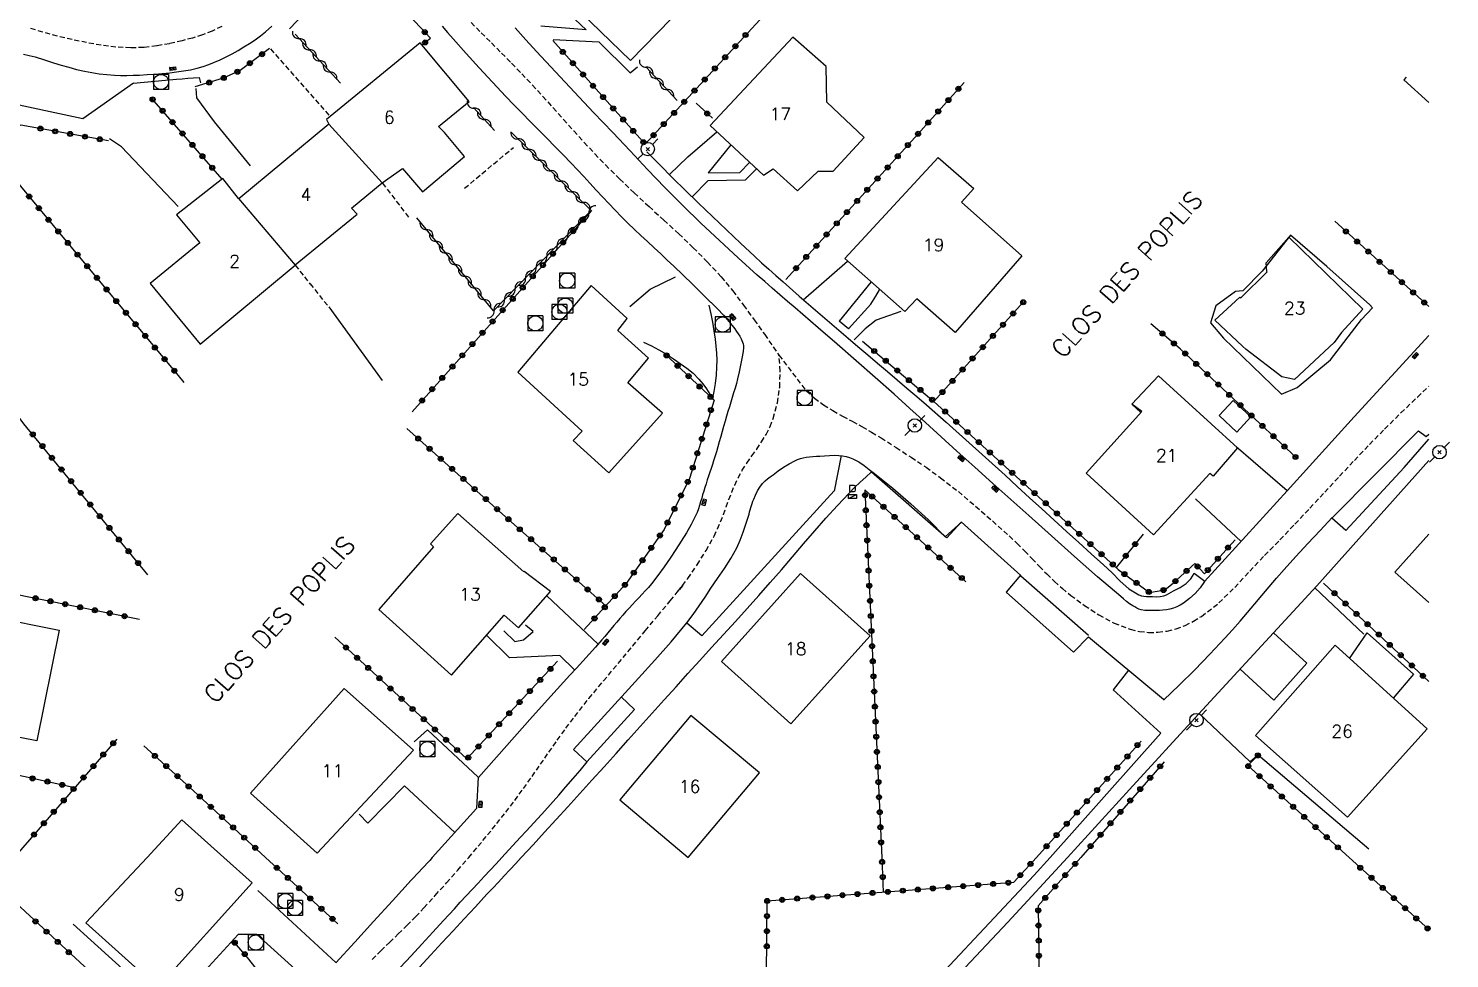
# Model space of a CAD drawing. Header units: millimetres. Extents: x 157999 to 159002, y 156999 to 158001.
# Drawn here: x 158861.1 to 159002.1, y 157161 to 157253.3 of the extents above; entities that cross this region are included whole.
import ezdxf
from ezdxf.enums import TextEntityAlignment as Align

# ---------------------------------------------------------------- set-up
doc = ezdxf.new("R2010")
doc.units = ezdxf.units.MM
doc.linetypes.add('DASHED', pattern=[0.75, 0.5, -0.25])
doc.layers.get('0').update_dxf_attribs({"linetype": 'CONTINUOUS'})
for name, color, linetype in [('W0001', 6, 'DASHED'), ('W0006', 2, 'CONTINUOUS'), ('W0008', 7, 'CONTINUOUS'), ('W0014', 7, 'CONTINUOUS'), ('W0017', 7, 'CONTINUOUS'), ('W0101', 7, 'CONTINUOUS'), ('W0104', 1, 'CONTINUOUS'), ('W0112', 1, 'DASHED'), ('W0211', 2, 'CONTINUOUS'), ('W0214', 2, 'CONTINUOUS'), ('W0241', 7, 'CONTINUOUS'), ('W0310', 3, 'CONTINUOUS'), ('W0323', 7, 'CONTINUOUS'), ('W0330', 7, 'CONTINUOUS'), ('W0401', 7, 'CONTINUOUS'), ('W0420', 7, 'CONTINUOUS'), ('W0438', 7, 'CONTINUOUS'), ('W0473', 7, 'CONTINUOUS'), ('W0989', 7, 'CONTINUOUS'), ('W0991', 7, 'CONTINUOUS'), ('W1102', 7, 'CONTINUOUS')]:
    doc.layers.add(name, color=color, linetype=linetype)
doc.styles.get("Standard").update_dxf_attribs({"font": 'romans.shx', "width": 0.85})

# ---------------------------------------------------------------- blocks, each defined once
blk = doc.blocks.new('T420')
for p, q in [((0.75, 0.75), (-0.75, 0.75)), ((-0.75, 0.75), (-0.75, -0.75)), ((0.75, 0.75), (0.75, -0.75)), ((0.75, -0.75), (-0.75, -0.75))]:
    blk.add_line(p, q)
blk.add_ellipse((0, 0), major_axis=(-0.53, 0.53), ratio=1, start_param=3.926991, end_param=10.210176)
blk = doc.blocks.new('T438')
for p, q in [((-0.4, 0.2), (0.4, 0.2)), ((-0.4, -0.2), (-0.4, 0.2)), ((0.15, 1.1), (-0.3, 1.1)), ((-0.3, 1.1), (-0.3, 0.5)), ((-0.3, 0.5), (0.15, 0.5)), ((0.3, 0.65), (0.3, 0.95)), ((0.4, 0.2), (0.4, -0.2))]:
    blk.add_line(p, q)
at = {"flags": 128}
for points in [[(-0.4, -0.2), (0.4, 0.2)], [(0.4, -0.2), (-0.4, -0.2)]]:
    blk.add_lwpolyline(points, dxfattribs=at)
for centre, major_axis, start_param, end_param in [((0.15, 0.95), (0.106, -0.106), 0.785398, 2.356194), ((0.15, 0.65), (0.106, 0.106), 3.926991, 5.497787)]:
    blk.add_ellipse(centre, major_axis=major_axis, ratio=1, start_param=start_param, end_param=end_param)
blk = doc.blocks.new('T473')
for p, q in [((-0.166667, 0.166667), (0.166667, -0.166667)), ((-0.166667, -0.166667), (0.166667, 0.166667)), ((0.500001, 0.500001), (1.000002, 1.000002)), ((-1.000002, -1.000002), (-0.500001, -0.500001))]:
    blk.add_line(p, q)
blk.add_ellipse((0, 0), major_axis=(0.471405, 0.471405), ratio=1, start_param=5.4977871438, end_param=11.780972451)
blk = doc.blocks.new('T401')
for p, q in [((-0.3, 0.3), (0, 0.3)), ((-0.3, -0.25), (-0.3, 0.3)), ((-0.3, 0.15), (0, 0.15)), ((-0.3, 0), (0, 0)), ((0, 0.3), (0, -0.25)), ((-0.3, -0.15), (0, -0.15)), ((-0.3, -0.25), (-0.3, -0.3)), ((-0.3, -0.3), (0, -0.3)), ((0, -0.3), (0, -0.25))]:
    blk.add_line(p, q)
blk = doc.blocks.new('t310o')
at = {"color": 0, "linetype": 'Continuous'}
for centre, start, end in [((-0.5, 0.38), 216.8699, 323.1304), ((0.5, -0.37), 36.8699, 143.1303)]:
    blk.add_arc(centre, 0.625, start, end, dxfattribs=at)
blk = doc.blocks.new('t323o')
at = {"color": 0, "linetype": 'Continuous'}
for radius in [0.25, 0.15]:
    blk.add_circle((0, 0), radius, dxfattribs=at)

msp = doc.modelspace()

# ---------------------------------------------------------------- linework, layer by layer
at = {"layer": 'W0001'}
for points in [[(158880.26, 157253.48), (158879.32, 157253.02), (158878.34, 157252.64), (158877.35, 157252.33), (158876.34, 157252.06), (158875.08, 157251.77), (158873.81, 157251.55), (158872.52, 157251.4), (158871.23, 157251.35), (158869.76, 157251.42), (158868.3, 157251.61), (158866.86, 157251.87), (158865.43, 157252.17), (158863.97, 157252.51), (158862.52, 157252.91), (158861.09, 157253.35)], [(158904.99, 157253.87), (158906, 157252.86), (158907.01, 157251.85), (158908.02, 157250.84), (158909.02, 157249.82), (158910.02, 157248.79), (158911.07, 157247.67), (158912.1, 157246.54), (158913.13, 157245.4), (158914.16, 157244.25), (158915.18, 157243.11), (158916.22, 157241.97), (158917.26, 157240.85), (158918.32, 157239.74)], [(158918.32, 157239.74), (158919.74, 157238.33), (158921.18, 157236.96), (158922.65, 157235.6), (158924.13, 157234.26), (158925.59, 157232.9), (158927.04, 157231.52), (158928.45, 157230.1), (158929.8, 157228.63), (158930.95, 157227.25), (158932.03, 157225.82), (158933.07, 157224.36), (158934.12, 157222.91), (158935.54, 157220.86)], [(158904.76, 157171), (158905.7, 157172.11), (158906.63, 157173.24), (158907.54, 157174.37), (158908.45, 157175.51), (158909.34, 157176.67), (158910.2, 157177.85), (158911.04, 157179.05), (158911.88, 157180.25), (158912.71, 157181.45), (158913.55, 157182.65), (158914.4, 157183.83), (158915.28, 157185), (158916.69, 157186.78), (158918.13, 157188.53), (158919.59, 157190.26), (158921.03, 157192), (158922.27, 157193.5), (158923.51, 157194.99), (158924.75, 157196.49), (158925.99, 157197.98), (158925.5, 157197.39), (158926.5, 157198.7), (158927.43, 157200.06), (158928.3, 157201.46), (158929.1, 157202.9), (158929.44, 157203.61), (158929.75, 157204.33), (158930.04, 157205.05), (158930.3, 157205.79), (158930.57, 157206.52), (158930.85, 157207.25), (158931.15, 157207.97), (158931.48, 157208.68), (158931.89, 157209.43), (158932.35, 157210.15), (158932.84, 157210.85), (158933.33, 157211.54), (158933.81, 157212.25), (158934.26, 157212.99), (158934.66, 157213.76), (158934.97, 157214.57), (158935.38, 157216.11), (158935.61, 157217.68), (158935.67, 157219.27), (158935.54, 157220.86)], [(158935.54, 157220.86), (158938.22, 157217.31), (158939.06, 157216.59), (158939.96, 157215.94), (158940.89, 157215.35), (158941.85, 157214.81), (158942.81, 157214.29), (158943.77, 157213.76), (158944.72, 157213.22), (158945.66, 157212.65), (158947.15, 157211.69), (158948.65, 157210.72), (158950.13, 157209.73), (158951.57, 157208.69), (158953.33, 157207.31), (158955.04, 157205.87), (158956.72, 157204.4), (158958.38, 157202.91), (158959.15, 157202.18), (158959.9, 157201.43), (158960.63, 157200.67), (158961.36, 157199.9), (158962.1, 157199.14), (158962.86, 157198.4), (158963.65, 157197.69), (158964.48, 157197.02), (158965.85, 157196.02), (158967.27, 157195.08), (158968.78, 157194.26), (158970.39, 157193.65), (158971.29, 157193.44), (158972.21, 157193.34), (158973.13, 157193.35), (158974.04, 157193.47), (158974.95, 157193.69), (158975.82, 157194.03), (158976.66, 157194.45), (158977.45, 157194.93), (158979.18, 157196.27), (158980.75, 157197.81), (158982.23, 157199.41), (158983.71, 157200.98), (158985.23, 157202.52), (158986.72, 157204.09), (158988.2, 157205.67), (158989.67, 157207.25), (158991.14, 157208.84), (158992.62, 157210.41), (158994.11, 157211.98), (158995.62, 157213.52), (158997.23, 157215.12), (158998.87, 157216.7), (159000, 157217.77)], [(158895.2, 157160.88), (158896.05, 157161.74), (158896.92, 157162.58), (158897.78, 157163.42), (158898.64, 157164.26), (158899.49, 157165.12), (158900.32, 157166), (158901.44, 157167.24), (158902.56, 157168.48), (158903.67, 157169.73), (158904.76, 157171)]]:
    msp.add_lwpolyline(points, dxfattribs=at)
at = {"layer": 'W0006'}
msp.add_lwpolyline([(158871.5, 157247.85), (158866.5, 157244.32), (158858.33, 157246.05), (158857.24, 157250.79)], dxfattribs=at)
at = {"layer": 'W0008'}
for points in [[(158928.8, 157226.09), (158929.43, 157225.47), (158930.04, 157224.82), (158930.61, 157224.15), (158931.16, 157223.46), (158931.33, 157223.22), (158931.5, 157222.98), (158931.65, 157222.73), (158931.79, 157222.47), (158931.86, 157222.3), (158931.92, 157222.14), (158931.98, 157221.97), (158932.01, 157221.79), (158932.02, 157221.65), (158932.01, 157221.5), (158931.99, 157221.35), (158931.97, 157221.21), (158931.86, 157220.53), (158931.73, 157219.86), (158931.59, 157219.19), (158931.43, 157218.52), (158931.31, 157218.05), (158931.18, 157217.58), (158931.04, 157217.12), (158930.9, 157216.65), (158930.76, 157216.19), (158930.62, 157215.73), (158930.48, 157215.27), (158930.34, 157214.8), (158930.2, 157214.3), (158930.05, 157213.79), (158929.91, 157213.28), (158929.77, 157212.78), (158929.62, 157212.27), (158929.48, 157211.77), (158929.33, 157211.26), (158929.18, 157210.76), (158929.06, 157210.38), (158928.93, 157210), (158928.81, 157209.62), (158928.68, 157209.24), (158928.55, 157208.86), (158928.43, 157208.48), (158928.3, 157208.1), (158928.18, 157207.71), (158928.07, 157207.36), (158927.96, 157207.01), (158927.87, 157206.66), (158927.77, 157206.3), (158927.66, 157205.95), (158927.55, 157205.6), (158927.42, 157205.25), (158927.27, 157204.91), (158926.84, 157204.04), (158926.35, 157203.21), (158925.83, 157202.39), (158925.3, 157201.58), (158924.73, 157200.71), (158924.14, 157199.85), (158923.53, 157199), (158922.89, 157198.17), (158922.59, 157197.81), (158922.28, 157197.46), (158921.97, 157197.12), (158921.64, 157196.78), (158921.32, 157196.44), (158921, 157196.1), (158920.68, 157195.76), (158920.36, 157195.41), (158920.06, 157195.06), (158919.76, 157194.71), (158919.46, 157194.36), (158919.16, 157194.01), (158918.86, 157193.65), (158918.56, 157193.3), (158918.26, 157192.95), (158917.96, 157192.6), (158917.33, 157191.89), (158916.7, 157191.19), (158916.07, 157190.49), (158915.44, 157189.8), (158914.8, 157189.1), (158914.17, 157188.4), (158913.53, 157187.71), (158912.9, 157187.01), (158911.1, 157185), (158909.3, 157182.98), (158907.51, 157180.97), (158905.72, 157178.95)], [(159000, 157222.81), (158992.61, 157214.73), (158985.96, 157207.38), (158977.74, 157198.39)], [(158990.42, 157204.72), (158998.98, 157213.35), (158999.75, 157212.77)], [(158919.95, 157186.99), (158921.59, 157188.79), (158923.24, 157190.58), (158924.86, 157192.4), (158926.41, 157194.28), (158927.04, 157195.11), (158927.63, 157195.97), (158928.21, 157196.85), (158928.79, 157197.72), (158929.45, 157198.7), (158930.13, 157199.68), (158930.77, 157200.69), (158931.35, 157201.74), (158931.69, 157202.5), (158931.98, 157203.29), (158932.24, 157204.09), (158932.5, 157204.88), (158932.57, 157205.09), (158932.63, 157205.3), (158932.69, 157205.51), (158932.75, 157205.73), (158932.81, 157205.94), (158932.88, 157206.15), (158932.95, 157206.36), (158933.04, 157206.57), (158933.22, 157206.97), (158933.42, 157207.38), (158933.65, 157207.77), (158933.92, 157208.13), (158934.16, 157208.38), (158934.41, 157208.59), (158934.68, 157208.79), (158934.95, 157208.99), (158935.47, 157209.37), (158936, 157209.74), (158936.55, 157210.08), (158937.12, 157210.38), (158937.39, 157210.5), (158937.66, 157210.59), (158937.94, 157210.67), (158938.22, 157210.73), (158938.56, 157210.78), (158938.91, 157210.8), (158939.25, 157210.82), (158939.6, 157210.83), (158940.07, 157210.87), (158940.54, 157210.9), (158941.02, 157210.92), (158941.49, 157210.89), (158941.85, 157210.85), (158942.2, 157210.79), (158942.54, 157210.69), (158942.88, 157210.57), (158943.45, 157210.27), (158943.99, 157209.91), (158944.5, 157209.52), (158945.01, 157209.12), (158946.84, 157207.64), (158948.63, 157206.1), (158950.36, 157204.5), (158952.04, 157202.84)], [(158952.04, 157202.82), (158953.63, 157204.28)], [(158953.6, 157204.31), (158959.54, 157198.98)], [(158959.54, 157198.95), (158966.23, 157193.06)], [(158966.24, 157192.89), (158973.68, 157186.71)], [(158919.95, 157186.99), (158915.17, 157181.73), (158916.5, 157180.46)], [(158905.71, 157178.98), (158905.55, 157175.88)], [(158905.55, 157175.88), (158901.15, 157171)], [(158901.15, 157171), (158900.89, 157170.72), (158900.63, 157170.43), (158900.37, 157170.15), (158900.11, 157169.87), (158899.84, 157169.59), (158899.58, 157169.31), (158899.32, 157169.03), (158899.06, 157168.75), (158897.2, 157166.7), (158895.33, 157164.65), (158893.46, 157162.6), (158891.59, 157160.56)]]:
    msp.add_lwpolyline(points, dxfattribs=at)
at = {"layer": 'W0014'}
for points in [[(158860.6, 157250.74), (158861.16, 157250.61), (158861.47, 157250.54), (158861.77, 157250.45), (158862.07, 157250.36), (158862.37, 157250.26), (158862.68, 157250.16), (158862.98, 157250.06), (158863.28, 157249.97), (158863.58, 157249.88), (158864.34, 157249.65), (158865.1, 157249.43), (158865.87, 157249.22), (158866.64, 157249.05), (158867.38, 157248.91), (158868.12, 157248.79), (158868.87, 157248.7), (158869.61, 157248.64), (158870.23, 157248.62), (158870.85, 157248.62), (158871.47, 157248.63), (158872.09, 157248.66), (158872.85, 157248.7), (158873.6, 157248.75), (158874.35, 157248.81), (158875.1, 157248.89), (158875.79, 157248.97), (158876.48, 157249.06), (158877.16, 157249.18), (158877.84, 157249.33), (158878.42, 157249.5), (158878.99, 157249.7), (158879.55, 157249.93), (158880.11, 157250.17), (158880.71, 157250.46), (158881.3, 157250.77), (158881.89, 157251.1), (158882.46, 157251.45), (158883.02, 157251.8), (158883.57, 157252.16), (158884.11, 157252.54), (158884.62, 157252.96), (158885.22, 157253.5)], [(158902.13, 157253.5), (158902.67, 157252.87), (158903.21, 157252.25), (158904.5, 157250.81), (158905.81, 157249.38), (158907.12, 157247.96), (158908.45, 157246.54), (158909.25, 157245.71), (158910.06, 157244.87), (158910.87, 157244.04), (158911.68, 157243.22), (158912.5, 157242.4), (158913.31, 157241.57), (158914.12, 157240.74), (158914.93, 157239.9), (158915.56, 157239.24), (158916.18, 157238.58), (158916.79, 157237.91), (158917.41, 157237.23), (158918.03, 157236.56), (158918.65, 157235.9), (158919.28, 157235.24), (158919.92, 157234.59), (158920.55, 157233.96), (158921.2, 157233.34), (158921.85, 157232.73), (158922.5, 157232.12), (158923.16, 157231.51), (158923.81, 157230.91), (158924.46, 157230.3), (158925.11, 157229.68), (158926.03, 157228.79), (158926.95, 157227.89), (158927.87, 157226.99), (158928.77, 157226.09)], [(158953.19, 157211.34), (158951.64, 157212.76), (158950.08, 157214.17), (158948.52, 157215.57), (158946.95, 157216.97), (158945.07, 157218.64), (158943.19, 157220.29), (158941.3, 157221.94), (158939.41, 157223.58), (158938.66, 157224.24), (158937.9, 157224.89), (158937.14, 157225.54), (158936.38, 157226.19), (158935.63, 157226.84), (158934.87, 157227.49), (158934.12, 157228.15), (158933.38, 157228.81), (158931.5, 157230.51), (158929.64, 157232.22), (158927.8, 157233.95), (158925.99, 157235.71), (158924.22, 157237.48), (158922.49, 157239.29), (158920.77, 157241.12), (158919.05, 157242.94), (158917.15, 157244.94), (158915.26, 157246.95), (158913.37, 157248.96), (158911.5, 157250.98), (158910.43, 157252.15), (158909.37, 157253.33)], [(158871.5, 157247.85), (158872.57, 157247.95), (158873.64, 157248.05), (158874.7, 157248.15), (158875.77, 157248.24), (158876.34, 157248.28), (158876.9, 157248.33), (158877.47, 157248.37), (158878.04, 157248.41)], [(158878.04, 157248.41), (158878.16, 157247.88)], [(158922.43, 157241.03), (158923.71, 157239.74), (158924.99, 157238.47), (158926.28, 157237.2), (158927.57, 157235.93), (158928.95, 157234.61), (158930.33, 157233.29), (158931.72, 157231.98), (158933.12, 157230.68), (158933.82, 157230.03), (158934.52, 157229.39), (158935.23, 157228.75), (158935.94, 157228.12), (158937.54, 157226.71), (158939.15, 157225.31), (158940.77, 157223.92), (158942.39, 157222.54), (158943.36, 157221.71), (158944.34, 157220.88), (158945.31, 157220.06), (158946.29, 157219.24), (158947.26, 157218.42), (158948.23, 157217.59), (158949.2, 157216.76), (158950.17, 157215.93), (158952.13, 157214.19), (158954.07, 157212.44), (158956.02, 157210.69), (158957.96, 157208.93), (158959.18, 157207.82), (158960.4, 157206.7), (158961.61, 157205.59), (158962.83, 157204.47), (158964.05, 157203.36), (158965.27, 157202.25), (158966.5, 157201.14), (158967.74, 157200.05), (158968.56, 157199.27), (158969.37, 157198.44), (158970.25, 157197.67), (158971.25, 157197.06), (158971.49, 157196.98), (158971.73, 157196.94), (158971.98, 157196.92), (158972.22, 157196.91), (158972.59, 157196.89), (158972.96, 157196.88), (158973.34, 157196.9), (158973.71, 157196.96), (158973.97, 157197.06), (158974.22, 157197.19), (158974.45, 157197.33), (158974.68, 157197.47), (158975, 157197.64), (158975.32, 157197.8), (158975.63, 157197.99), (158975.92, 157198.2), (158976.16, 157198.42), (158976.38, 157198.66), (158976.57, 157198.91), (158976.74, 157199.19)], [(158997.54, 157209.7), (159000, 157212.51)], [(158999.75, 157212.77), (159000, 157213.02)], [(158941.71, 157210.89), (158941.01, 157207.37)], [(158977.74, 157198.39), (158977.31, 157197.77), (158976.81, 157197.21), (158976.26, 157196.69), (158975.66, 157196.23), (158975.35, 157196.03), (158975.02, 157195.87), (158974.68, 157195.74), (158974.32, 157195.64), (158973.98, 157195.57), (158973.62, 157195.54), (158973.27, 157195.53), (158972.92, 157195.53), (158972.56, 157195.52), (158972.2, 157195.51), (158971.83, 157195.53), (158971.47, 157195.59), (158971.25, 157195.66), (158971.04, 157195.76), (158970.83, 157195.87), (158970.64, 157195.98), (158970.32, 157196.19), (158970.02, 157196.42), (158969.73, 157196.66), (158969.44, 157196.9), (158967.12, 157198.87), (158964.84, 157200.88), (158962.58, 157202.92), (158960.32, 157204.94), (158958.53, 157206.54), (158956.75, 157208.13), (158954.97, 157209.74), (158953.19, 157211.34)], [(158909.98, 157171), (158911.14, 157172.25), (158912.29, 157173.5), (158913.44, 157174.76), (158914.59, 157176.02), (158915.79, 157177.34), (158916.99, 157178.67), (158918.19, 157180), (158919.38, 157181.33), (158920.57, 157182.67), (158921.77, 157184), (158922.96, 157185.33), (158924.16, 157186.66), (158925.33, 157187.95), (158926.51, 157189.25), (158927.68, 157190.54), (158928.86, 157191.83), (158930.04, 157193.12), (158931.21, 157194.41), (158932.38, 157195.71), (158933.55, 157197.01), (158934.67, 157198.28), (158935.78, 157199.56), (158936.88, 157200.84), (158937.98, 157202.13), (158939.08, 157203.41), (158940.2, 157204.68), (158941.34, 157205.94), (158942.5, 157207.17), (158943.04, 157207.71), (158943.58, 157208.24), (158944.14, 157208.76), (158944.71, 157209.27)], [(158944.71, 157209.27), (158952.17, 157202.77)], [(158964.16, 157171), (158970.32, 157177.75), (158977.16, 157185.21), (158988.89, 157197.97), (159000, 157210.39)], [(158997.55, 157209.7), (158991.78, 157203.44), (158990.37, 157204.69)], [(158941.01, 157207.4), (158927.89, 157192.99)], [(158952.18, 157202.74), (158953.62, 157204.29)], [(158973.68, 157186.62), (158975.25, 157188.12), (158976.78, 157189.64), (158978.29, 157191.19), (158979.78, 157192.77), (158980.53, 157193.6), (158981.27, 157194.44), (158982, 157195.3), (158982.73, 157196.16), (158983.45, 157197.02), (158984.17, 157197.88), (158984.9, 157198.73), (158985.64, 157199.57), (158986.82, 157200.88), (158988.01, 157202.18), (158989.21, 157203.47), (158990.42, 157204.75)], [(158976.71, 157199.21), (158977.78, 157198.42)], [(158959.49, 157199.01), (158958.09, 157197.35), (158964.77, 157191.38), (158966.24, 157192.89)], [(158927.89, 157192.99), (158926.39, 157194.25)], [(158970.21, 157189.59), (158968.69, 157187.64), (158973.42, 157183.34), (158962.44, 157171)], [(158919.9, 157186.94), (158921.2, 157185.7), (158916.47, 157180.49)], [(158908.06, 157171), (158909.48, 157172.54), (158910.89, 157174.09), (158912.3, 157175.64), (158913.69, 157177.2), (158914.41, 157178.01), (158915.12, 157178.83), (158915.82, 157179.65), (158916.52, 157180.48)], [(158897.97, 157160.07), (158899.05, 157161.24), (158900.12, 157162.41), (158901.2, 157163.58), (158902.27, 157164.75), (158903.35, 157165.92), (158903.93, 157166.56), (158904.52, 157167.2), (158905.11, 157167.83), (158905.7, 157168.46), (158906.29, 157169.1), (158906.88, 157169.73), (158907.47, 157170.36), (158908.06, 157171)], [(158899.88, 157160.13), (158900.99, 157161.33), (158902.1, 157162.53), (158903.21, 157163.72), (158904.32, 157164.92), (158905.43, 157166.12), (158906, 157166.74), (158906.57, 157167.35), (158907.14, 157167.96), (158907.71, 157168.56), (158908.28, 157169.17), (158908.85, 157169.78), (158909.42, 157170.39), (158909.98, 157171)], [(158962.44, 157171), (158960.82, 157169.23), (158947.57, 157155.06), (158946.22, 157156.14), (158933, 157141.73), (158924.99, 157133.03), (158918.86, 157126.35), (158917.99, 157125.42)], [(158919.88, 157125.45), (158929.71, 157135.62), (158938.39, 157145.42), (158946.37, 157154.31), (158947.63, 157153.31), (158958.25, 157164.57), (158964.16, 157171)]]:
    msp.add_lwpolyline(points, dxfattribs=at)
at = {"layer": 'W0017'}
for points in [[(158910.54, 157254.86), (158912.51, 157256.84), (158916.4, 157253.14), (158911.93, 157253.5)], [(158913.14, 157252.19), (158917.68, 157251.95), (158920.78, 157248.87), (158921.49, 157249.47)], [(158883.13, 157239.65), (158879.55, 157244.01), (158877.79, 157246.38), (158877.72, 157247.32)], [(158924.68, 157238.8), (158926.51, 157240.54), (158929.37, 157243.03)], [(158875.94, 157235.62), (158870.32, 157241.54), (158869.14, 157242.34)], [(158930.77, 157241.72), (158928.53, 157238.96), (158931.64, 157239), (158932.63, 157239.98)], [(158933.3, 157239.35), (158932.17, 157238.22), (158928.49, 157238.15), (158926.92, 157236.58)], [(158937.95, 157226.36), (158942.35, 157230.18)], [(158920.76, 157225.67), (158922.76, 157227.41), (158925.29, 157228.64)], [(158944.68, 157228.13), (158941.5, 157224.22)], [(158942.42, 157223.48), (158944.64, 157225.92), (158945.15, 157226.71), (158945.51, 157227.34)], [(158947.63, 157225.2), (158945.19, 157224.32), (158944.1, 157223.46), (158943, 157222.39)], [(158985.96, 157207.38), (158980.89, 157211.76)], [(158981.38, 157202.36), (158976.84, 157206.6)], [(158993.55, 157193.17), (158988.69, 157197.75)], [(158917.59, 157192.19), (158912.5, 157196.97)], [(158908.25, 157193.51), (158909.34, 157192.44), (158910.19, 157192.62), (158911.14, 157193.42), (158910.4, 157194.05)], [(158915.27, 157189.63), (158913.81, 157191.04), (158908.81, 157190.81), (158906.54, 157193.08)], [(158981.27, 157189.68), (158984.61, 157186.61), (158987.9, 157190.28), (158984.6, 157193.31)], [(158994.05, 157171.83), (158983.08, 157181.17), (158982.27, 157180.48), (158977.22, 157185.28)], [(158905.71, 157178.98), (158900.68, 157183.68), (158899.36, 157182.48)], [(158903.38, 157173.48), (158898.38, 157178.12), (158894.77, 157174.41), (158893.9, 157175.3)], [(158891.57, 157160.57), (158883.84, 157167.71)], [(158887.89, 157159.61), (158883.75, 157163.37), (158881.88, 157163.37), (158874.99, 157155.83), (158865.52, 157164.4)]]:
    msp.add_lwpolyline(points, dxfattribs=at)
at = {"layer": 'W0101'}
for points in [[(158920.8, 157250.09), (158912.88, 157257.8), (158918.72, 157263.22), (158926.2, 157255.62)], [(158943.99, 157242.47), (158940.29, 157245.98), (158940.22, 157249.49), (158936.9, 157252.43), (158928.72, 157243.64), (158933.99, 157238.71), (158934.95, 157239.36), (158937.36, 157237.15), (158939.42, 157239.12), (158940.92, 157239.12)], [(158953.01, 157223.12), (158949.21, 157226.43), (158948.01, 157225.19), (158942.06, 157230.44), (158951.32, 157240.46), (158954.87, 157237.39), (158953.65, 157236.05), (158959.62, 157230.73)], [(158993.44, 157225.42), (158991.33, 157223.12), (158990.6, 157222.11), (158986.68, 157218.45), (158985.42, 157218.7), (158981.88, 157221.42), (158981.53, 157221.76), (158978.76, 157224.34), (158981.26, 157226.6), (158981.35, 157226.55), (158983.95, 157229.12), (158983.94, 157229.17), (158983.87, 157230.03), (158986.12, 157232.57)], [(158981.01, 157211.65), (158978.6, 157208.86), (158978.27, 157209.1), (158972.7, 157203.02), (158966.02, 157209.13), (158971.52, 157215.27), (158970.54, 157216), (158973.18, 157218.81)], [(158912.89, 157197.41), (158910.27, 157199.39), (158910.24, 157199.36), (158903.67, 157205.13), (158900.96, 157202.13), (158901.27, 157201.83), (158895.85, 157195.61), (158903.04, 157189.11), (158908.27, 157195.04), (158909.69, 157193.79)], [(158937.69, 157199.19), (158929.83, 157190.45), (158936.72, 157184.26), (158944.57, 157193), (158937.69, 157199.19)], [(158861.93, 157182.58), (158848.53, 157185.19), (158850.93, 157196.22), (158864.14, 157193.57)], [(158999.85, 157183.76), (158990.7, 157192.06), (158982.8, 157183.12), (158991.94, 157174.99)], [(158899.28, 157181.64), (158889.73, 157171.44), (158883.12, 157177.37), (158892.4, 157187.77)], [(158926.53, 157171), (158933.6, 157179.4), (158926.81, 157185.11), (158919.74, 157176.71), (158926.53, 157171)]]:
    msp.add_lwpolyline(points, close=True, dxfattribs=at)
for points in [[(158896.18, 157237.95), (158898.21, 157239.39), (158900.17, 157237.08), (158904.34, 157240.58), (158902.37, 157242.94), (158901.75, 157243.55), (158904.8, 157246.04), (158899.95, 157251.84), (158890.66, 157244.26), (158890.87, 157243.79)], [(158997.76, 157248.46), (158997.51, 157248.18), (159000, 157245.94)], [(158890.87, 157243.79), (158881.95, 157236.36), (158881.92, 157236.41)], [(158881.92, 157236.41), (158880.38, 157238.39), (158875.79, 157234.78), (158878.09, 157232.02), (158873.18, 157227.97), (158878.13, 157221.95), (158887.56, 157229.8)], [(158887.56, 157229.8), (158887.55, 157229.83), (158893.71, 157234.85), (158893.12, 157235.44), (158896.18, 157237.95)], [(158916.9, 157227.76), (158909.63, 157219.18), (158916.02, 157213.32), (158915.11, 157212.38), (158918.67, 157209.18), (158923.98, 157215.11), (158920.56, 157218.11), (158922.58, 157220.55)], [(158919.56, 157223.31), (158920.47, 157224.48), (158916.9, 157227.76)], [(158922.58, 157220.55), (158919.56, 157223.31)], [(159000, 157203.08), (158996.64, 157199.32), (159000, 157196.32)], [(158872.86, 157171), (158876.32, 157174.73), (158880.46, 157171)], [(158883.27, 157168.49), (158873.94, 157158.09), (158866.79, 157164.52), (158872.86, 157171)], [(158880.46, 157171), (158883.27, 157168.49)]]:
    msp.add_lwpolyline(points, dxfattribs=at)
at = {"layer": 'W0104'}
msp.add_lwpolyline([(158980.97, 157213.23), (158979.2, 157214.86), (158980.58, 157216.36), (158982.35, 157214.73)], close=True, dxfattribs=at)
for points in [[(158970.54, 157216), (158971.43, 157215.17)], [(158992.14, 157190.76), (158993.89, 157193.29), (158998.47, 157189.21), (158996.47, 157186.83)]]:
    msp.add_lwpolyline(points, dxfattribs=at)
at = {"layer": 'W0112'}
for points in [[(158890.93, 157244.68), (158885.12, 157251.27)], [(158904.35, 157237.42), (158909.2, 157241.48)], [(158898.83, 157234.55), (158896.21, 157237.97)], [(158887.56, 157229.8), (158888.99, 157227.95), (158889.02, 157227.95), (158890.88, 157225.64)]]:
    msp.add_lwpolyline(points, dxfattribs=at)
at = {"layer": 'W0211'}
msp.add_lwpolyline([(158922.11, 157222.15), (158922.88, 157221.78), (158923.63, 157221.38), (158924.37, 157220.95), (158925.09, 157220.49), (158925.75, 157220.04), (158926.4, 157219.57), (158927.02, 157219.06), (158927.59, 157218.49), (158927.99, 157218.02), (158928.35, 157217.53), (158928.67, 157217), (158928.95, 157216.46)], dxfattribs=at)
at = {"layer": 'W0214'}
msp.add_lwpolyline([(158928.95, 157216.46), (158929.11, 157217.25), (158929.24, 157218.05), (158929.34, 157218.86), (158929.39, 157219.67), (158929.4, 157220.36), (158929.37, 157221.05), (158929.31, 157221.74), (158929.23, 157222.43), (158929.12, 157223.28), (158928.97, 157224.13), (158928.8, 157224.97), (158928.6, 157225.81)], dxfattribs=at)
at = {"layer": 'W0241'}
msp.add_lwpolyline([(158983.47, 157229.18), (158981.55, 157227.24), (158980.83, 157227.19), (158978.87, 157225.74), (158978.34, 157224.06), (158979.63, 157222.55), (158985.39, 157216.97), (158986.95, 157217.64), (158990.25, 157220.4), (158993.33, 157224.4), (158994.42, 157225.55), (158994.16, 157225.85), (158989.89, 157229.65), (158986.28, 157232.78)], close=True, dxfattribs=at)
at = {"layer": 'W0310'}
for points in [[(158892.03, 157247.86), (158887.56, 157252.7)], [(158925.44, 157246.13), (158922.36, 157249.44)], [(158907.32, 157243.15), (158905.25, 157245.43)], [(158909.01, 157242.95), (158916.92, 157235.2), (158907.23, 157225.25), (158899.62, 157234.47)]]:
    msp.add_lwpolyline(points, dxfattribs=at)
at = {"layer": 'W0323'}
for points in [[(158940.67, 157261.81), (158922.27, 157241.79), (158913.1, 157252.07)], [(158900.12, 157251.64), (158900.96, 157252.31), (158895.27, 157258.4), (158894, 157258.79), (158891.25, 157257.74), (158886.97, 157253.23)], [(158885.01, 157251.29), (158882.08, 157249.1), (158880.41, 157248.35), (158877.6, 157247.47)], [(158953.92, 157247.93), (158949.02, 157242.47), (158936.23, 157228.38)], [(158880.3, 157238.32), (158873.34, 157246.32)], [(158928.93, 157244.38), (158927.31, 157245.86)], [(158872.92, 157199.06), (158860.64, 157214.05), (158853.93, 157223.07), (158850.35, 157224.21), (158854.25, 157245.04)], [(158876.52, 157218.15), (158875.96, 157218.83), (158866.98, 157229.61), (158856.9, 157241.72), (158854.16, 157245.1)], [(158869.03, 157242.12), (158860.32, 157243.69), (158858.44, 157243.05), (158856.9, 157241.72)], [(158899.14, 157215.24), (158916.96, 157235.22)], [(158990.67, 157234.15), (159000, 157225.68)], [(158943.84, 157222.24), (158950.91, 157216.26), (158959.77, 157226.11)], [(158850.35, 157224.21), (158845.87, 157199.94), (158872.09, 157194.65)], [(158942.42, 157223.48), (158941.5, 157224.22)], [(158986.92, 157210.62), (158975.34, 157221.49), (158972.44, 157223.97)], [(158924.12, 157221.08), (158929.1, 157216.38), (158926.65, 157208.61), (158924.16, 157203.57), (158920.39, 157198.21), (158916.23, 157193.62)], [(158950.91, 157216.26), (158969.16, 157199.63), (158969.19, 157199.58), (158972.3, 157197.3), (158973.81, 157197.56), (158974.67, 157198.27), (158976.78, 157200.18), (158977.75, 157199.16), (158980.78, 157202.54)], [(158918.38, 157195.99), (158908.41, 157204.82), (158898.64, 157213.57)], [(158954.08, 157198.37), (158944.06, 157207.48), (158945.74, 157171)], [(158971.68, 157203.1), (158968.99, 157199.77)], [(159000, 157188.48), (158989.55, 157198.24)], [(158913.57, 157190.47), (158904.57, 157180.78), (158891.49, 157192.86)], [(158865.68, 157177.93), (158842.46, 157183.03)], [(158869.85, 157182.75), (158859.68, 157171)], [(158961.08, 157171), (158971.45, 157182.54)], [(158884.62, 157171), (158877.45, 157177.63), (158872.53, 157182.09)], [(158983.11, 157181.18), (158982.04, 157180.12), (158992.09, 157171)], [(158973.74, 157180.51), (158965.47, 157171)], [(158859.68, 157171), (158857.55, 157168.59), (158870.71, 157156.41), (158877.14, 157150.56), (158883.23, 157157.37), (158883.74, 157158.91), (158883.69, 157159.97), (158882.83, 157161.08), (158881.5, 157162.6)], [(158891.79, 157164.41), (158884.62, 157171)], [(158918.93, 157127.47), (158934.17, 157144.65), (158934.37, 157166.69), (158958.82, 157168.54), (158961.08, 157171)], [(158945.74, 157171), (158945.89, 157167.56)], [(158965.47, 157171), (158961.26, 157166.21), (158961.52, 157146.25)], [(158992.09, 157171), (159000, 157163.84)]]:
    msp.add_lwpolyline(points, dxfattribs=at)
at = {"layer": 'W0330'}
msp.add_lwpolyline([(158890.89, 157225.64), (158896.18, 157218.33)], dxfattribs=at)
at = {"layer": 'W1102'}
for points in [[(158896.18, 157237.95), (158890.87, 157243.79)], [(158881.92, 157236.41), (158887.56, 157229.8)]]:
    msp.add_lwpolyline(points, dxfattribs=at)

# ---------------------------------------------------------------- block references
at = {"layer": 'W0310'}
for p, rotation in [((158887.96, 157252.27), 132.664698620107), ((158888.98, 157251.16), 132.664698620107), ((158889.99, 157250.06), 132.664698620107), ((158922.38, 157249.43), 132.8828869953363), ((158891.01, 157248.96), 132.664698620107), ((158923.4, 157248.33), 132.8828869953363), ((158924.42, 157247.23), 132.8828869953363), ((158905.3, 157245.37), 132.2874629326861), ((158906.31, 157244.26), 132.2874629326861), ((158909.66, 157242.31), 315.5560391441205), ((158910.73, 157241.26), 315.5560391441205), ((158911.8, 157240.21), 315.5560391441205), ((158912.87, 157239.16), 315.5560391441205), ((158913.94, 157238.11), 315.5560391441205), ((158915.02, 157237.06), 315.5560391441205), ((158916.09, 157236.01), 315.5560391441205), ((158916.68, 157234.96), 225.7734708453316), ((158915.64, 157233.88), 225.7734708453316), ((158900.58, 157233.31), 129.5392665219261), ((158901.53, 157232.16), 129.5392665219261), ((158914.59, 157232.81), 225.7734708453316), ((158902.49, 157231), 129.5392665219261), ((158912.5, 157230.66), 225.7734708453316), ((158913.54, 157231.73), 225.7734708453316), ((158903.44, 157229.84), 129.5392665219261), ((158911.45, 157229.58), 225.7734708453316), ((158904.4, 157228.69), 129.5392665219261), ((158910.4, 157228.51), 225.7734708453316), ((158905.35, 157227.53), 129.5392665219261), ((158909.36, 157227.43), 225.7734708453316), ((158906.31, 157226.37), 129.5392665219261), ((158907.27, 157225.28), 225.7734708453316), ((158908.31, 157226.36), 225.7734708453316)]:
    msp.add_blockref('t310o', p, dxfattribs=dict(at, rotation=rotation))
at = {"layer": 'W0323'}
for p, rotation in [((158900.4, 157252.91), 133.0850194617155), ((158932.23, 157252.63), 227.4203840872116), ((158900.44, 157251.89), 38.73468290534879), ((158914.1, 157250.95), 131.7333715083931), ((158931.22, 157251.52), 227.4203840872116), ((158883.06, 157249.83), 216.722712702792), ((158884.26, 157250.73), 216.722712702792), ((158915.1, 157249.83), 131.7333715083931), ((158930.2, 157250.42), 227.4203840872116), ((158880.46, 157248.37), 204.4335769911536), ((158881.82, 157248.99), 204.4335769911536), ((158916.1, 157248.71), 131.7333715083931), ((158928.17, 157248.21), 227.4203840872116), ((158929.19, 157249.32), 227.4203840872116), ((158879.03, 157247.91), 197.3354864378343), ((158917.09, 157247.59), 131.7333715083931), ((158927.16, 157247.11), 227.4203840872116), ((158953.34, 157247.29), 228.1557870081238), ((158873.41, 157246.24), 131.042590713558), ((158918.09, 157246.47), 131.7333715083931), ((158919.09, 157245.35), 131.7333715083931), ((158926.14, 157246), 227.4203840872116), ((158952.34, 157246.17), 228.1557870081238), ((158874.4, 157245.11), 131.042590713558), ((158875.38, 157243.98), 131.042590713558), ((158920.09, 157244.23), 131.7333715083931), ((158925.13, 157244.9), 227.4203840872116), ((158928.42, 157244.84), 137.4044180968898), ((158950.34, 157243.94), 228.1557870081238), ((158951.34, 157245.05), 228.1557870081238), ((158862.27, 157243.34), 169.8161575541251), ((158863.74, 157243.07), 169.8161575541251), ((158865.22, 157242.81), 169.8161575541251), ((158866.7, 157242.54), 169.8161575541251), ((158876.37, 157242.85), 131.042590713558), ((158921.09, 157243.11), 131.7333715083931), ((158923.1, 157242.69), 227.4203840872116), ((158924.11, 157243.79), 227.4203840872116), ((158949.34, 157242.82), 228.1557870081238), ((158868.17, 157242.28), 169.8161575541251), ((158877.35, 157241.72), 131.042590713558), ((158922.09, 157241.99), 131.7333715083931), ((158948.33, 157241.71), 227.7473736818856), ((158878.34, 157240.59), 131.042590713558), ((158947.32, 157240.6), 227.7473736818856), ((158879.32, 157239.46), 131.042590713558), ((158945.31, 157238.38), 227.7473736818856), ((158946.32, 157239.49), 227.7473736818856), ((158944.3, 157237.27), 227.7473736818856), ((158861.16, 157236.6), 129.771122030545), ((158862.12, 157235.44), 129.771122030545), ((158943.29, 157236.16), 227.7473736818856), ((158863.08, 157234.29), 129.771122030545), ((158916.11, 157234.28), 48.28012270478492), ((158942.28, 157235.05), 227.7473736818856), ((158864.04, 157233.14), 129.771122030545), ((158915.12, 157233.16), 48.28012270478492), ((158940.26, 157232.83), 227.7473736818856), ((158941.27, 157233.94), 227.7473736818856), ((158991.78, 157233.14), 317.7506299263145), ((158865, 157231.99), 129.771122030545), ((158914.12, 157232.04), 48.28012270478492), ((158939.25, 157231.71), 227.7473736818856), ((158992.89, 157232.13), 317.7506299263145), ((158865.96, 157230.83), 129.771122030545), ((158912.12, 157229.8), 48.28012270478492), ((158913.12, 157230.92), 48.28012270478492), ((158938.25, 157230.6), 227.7473736818856), ((158994, 157231.13), 317.7506299263145), ((158995.11, 157230.12), 317.7506299263145), ((158866.92, 157229.68), 129.771122030545), ((158867.88, 157228.53), 129.8013885369342), ((158911.12, 157228.68), 48.28012270478492), ((158937.24, 157229.49), 227.7473736818856), ((158996.22, 157229.11), 317.7506299263145), ((158868.84, 157227.38), 129.8013885369342), ((158910.12, 157227.56), 48.28012270478492), ((158997.33, 157228.1), 317.7506299263145), ((158998.44, 157227.09), 317.7506299263145), ((158869.8, 157226.22), 129.8013885369342), ((158909.13, 157226.44), 48.28012270478492), ((158959.77, 157226.11), 48.02265177838079), ((158999.55, 157226.08), 317.7506299263145), ((158870.76, 157225.07), 129.8013885369342), ((158907.13, 157224.2), 48.28012270478492), ((158908.13, 157225.32), 48.28012270478492), ((158958.77, 157224.99), 48.02265177838079), ((158871.72, 157223.92), 129.8013885369342), ((158872.68, 157222.77), 129.8013885369342), ((158906.13, 157223.08), 48.28012270478492), ((158956.76, 157222.76), 48.02265177838079), ((158957.76, 157223.88), 48.02265177838079), ((158973.58, 157223), 139.3821920169902), ((158873.64, 157221.61), 129.8013885369342), ((158905.13, 157221.96), 48.28012270478492), ((158955.76, 157221.65), 48.02265177838079), ((158974.72, 157222.02), 139.3821920169902), ((158874.6, 157220.46), 129.8013885369342), ((158904.13, 157220.84), 48.28012270478492), ((158924.39, 157220.83), 316.6740773697126), ((158944.99, 157221.27), 319.8108884374881), ((158946.13, 157220.3), 319.8108884374881), ((158954.75, 157220.53), 48.02265177838079), ((158975.84, 157221.02), 136.8053595373894), ((158976.93, 157219.99), 136.8053595373894), ((158875.56, 157219.31), 129.8013885369342), ((158902.14, 157218.6), 48.28012270478492), ((158903.14, 157219.72), 48.28012270478492), ((158925.48, 157219.8), 316.6740773697126), ((158926.57, 157218.77), 316.6740773697126), ((158947.28, 157219.33), 319.8108884374881), ((158953.75, 157219.42), 48.02265177838079), ((158978.03, 157218.97), 136.8053595373894), ((158901.14, 157217.48), 48.28012270478492), ((158927.66, 157217.74), 316.6740773697126), ((158948.43, 157218.36), 319.8108884374881), ((158949.57, 157217.4), 319.8108884374881), ((158951.75, 157217.19), 48.02265177838079), ((158952.75, 157218.3), 48.02265177838079), ((158979.12, 157217.94), 136.8053595373894), ((158900.14, 157216.36), 48.28012270478492), ((158928.75, 157216.71), 316.6740773697126), ((158950.72, 157216.43), 319.8108884374881), ((158980.21, 157216.91), 136.8053595373894), ((158981.31, 157215.89), 136.8053595373894), ((158928.79, 157215.41), 252.5146671720196), ((158952.02, 157215.25), 317.6466819622252), ((158982.4, 157214.86), 136.8053595373894), ((158861.52, 157212.99), 129.3196005437575), ((158928.34, 157213.98), 252.5146671720196), ((158953.13, 157214.24), 317.6466819622252), ((158954.24, 157213.23), 317.6466819622252), ((158983.49, 157213.83), 136.8053595373894), ((158862.47, 157211.83), 129.3196005437575), ((158899.76, 157212.57), 138.1527763780698), ((158900.88, 157211.57), 138.1527763780698), ((158927.89, 157212.55), 252.5146671720196), ((158955.35, 157212.22), 317.6466819622252), ((158984.59, 157212.81), 136.8053595373894), ((158985.68, 157211.78), 136.8053595373894), ((158863.42, 157210.67), 129.3196005437575), ((158901.99, 157210.57), 138.1527763780698), ((158927.44, 157211.12), 252.5146671720196), ((158956.46, 157211.21), 317.6466819622252), ((158957.57, 157210.2), 317.6466819622252), ((158986.78, 157210.75), 136.8053595373894), ((158864.37, 157209.51), 129.3196005437575), ((158903.11, 157209.57), 138.1527763780698), ((158926.99, 157209.69), 252.5146671720196), ((158958.67, 157209.19), 317.6466819622252), ((158865.32, 157208.35), 129.3196005437575), ((158904.23, 157208.57), 138.1527763780698), ((158905.35, 157207.57), 138.1527763780698), ((158926.49, 157208.28), 243.653807970052), ((158959.78, 157208.18), 317.6466819622252), ((158866.27, 157207.19), 129.3196005437575), ((158867.22, 157206.03), 129.3196005437575), ((158906.46, 157206.57), 138.1527763780698), ((158925.82, 157206.93), 243.653807970052), ((158944.08, 157206.96), 272.6380763931115), ((158944.79, 157206.82), 137.7257419427121), ((158960.89, 157207.17), 317.6466819622252), ((158962, 157206.16), 317.6466819622252), ((158868.17, 157204.87), 129.3196005437575), ((158907.58, 157205.57), 138.1527763780698), ((158908.7, 157204.57), 138.453970513627), ((158925.16, 157205.59), 243.653807970052), ((158944.15, 157205.46), 272.6380763931115), ((158945.9, 157205.81), 137.7257419427121), ((158947.01, 157204.8), 137.7257419427121), ((158963.11, 157205.15), 317.6466819622252), ((158869.12, 157203.71), 129.3196005437575), ((158909.82, 157203.57), 138.453970513627), ((158924.49, 157204.24), 243.653807970052), ((158944.22, 157203.97), 272.6380763931115), ((158948.12, 157203.79), 137.7257419427121), ((158964.22, 157204.14), 317.6466819622252), ((158965.32, 157203.12), 317.6466819622252), ((158870.07, 157202.55), 129.3196005437575), ((158910.95, 157202.58), 138.453970513627), ((158922.87, 157201.73), 234.9420797988866), ((158923.73, 157202.96), 234.9420797988866), ((158944.29, 157202.47), 272.6380763931115), ((158949.23, 157202.78), 137.7257419427121), ((158950.34, 157201.77), 137.7257419427121), ((158966.43, 157202.11), 317.6466819622252), ((158970.87, 157202.1), 231.0099964972412), ((158980.08, 157201.76), 48.17042251518236), ((158871.02, 157201.39), 129.3196005437575), ((158871.97, 157200.22), 129.3196005437575), ((158912.07, 157201.58), 138.453970513627), ((158913.19, 157200.59), 138.453970513627), ((158922, 157200.5), 234.9420797988866), ((158944.36, 157200.97), 272.6380763931115), ((158951.45, 157200.76), 137.7257419427121), ((158967.54, 157201.1), 317.6466819622252), ((158969.93, 157200.94), 231.0099964972412), ((158979.08, 157200.65), 48.17042251518236), ((158914.31, 157199.59), 138.453970513627), ((158921.14, 157199.27), 234.9420797988866), ((158944.43, 157199.47), 272.6380763931115), ((158952.56, 157199.75), 137.7257419427121), ((158968.65, 157200.09), 317.6466819622252), ((158969.8, 157199.13), 323.8261127850573), ((158975.97, 157199.44), 42.28996544462945), ((158977.06, 157199.88), 313.5916067658429), ((158978.08, 157199.53), 48.17042251518236), ((158915.44, 157198.6), 138.453970513627), ((158916.56, 157197.6), 138.453970513627), ((158920.26, 157198.06), 227.7723217022317), ((158944.5, 157197.97), 272.6380763931115), ((158953.67, 157198.74), 137.7257419427121), ((158971.01, 157198.25), 323.8261127850573), ((158972.22, 157197.36), 323.8261127850573), ((158973.68, 157197.54), 9.782407031066713), ((158974.86, 157198.43), 42.28996544462945), ((158861.8, 157196.73), 348.6046022291293), ((158863.27, 157196.43), 348.6046022291293), ((158864.74, 157196.14), 348.6046022291293), ((158917.68, 157196.61), 138.453970513627), ((158919.25, 157196.95), 227.7723217022317), ((158944.57, 157196.47), 272.6380763931115), ((158990.64, 157197.22), 136.9666515399429), ((158991.74, 157196.2), 136.9666515399429), ((158866.21, 157195.84), 348.6046022291293), ((158867.68, 157195.54), 348.6046022291293), ((158869.15, 157195.25), 348.6046022291293), ((158870.62, 157194.95), 348.6046022291293), ((158917.24, 157194.73), 227.7723217022317), ((158918.25, 157195.84), 227.7723217022317), ((158944.64, 157194.97), 272.6380763931115), ((158992.83, 157195.17), 136.9666515399429), ((158944.71, 157193.48), 272.6380763931115), ((158993.93, 157194.15), 136.9666515399429), ((158995.03, 157193.13), 136.9666515399429), ((158892.59, 157191.84), 137.2972287579393), ((158944.77, 157191.98), 272.6380763931115), ((158996.12, 157192.1), 136.9666515399429), ((158893.69, 157190.82), 137.2972287579393), ((158944.84, 157190.48), 272.6380763931115), ((158997.22, 157191.08), 136.9666515399429), ((158894.8, 157189.81), 137.2972287579393), ((158912.87, 157189.72), 227.1233639648631), ((158998.32, 157190.06), 136.9666515399429), ((158999.41, 157189.03), 136.9666515399429), ((158895.9, 157188.79), 137.2972287579393), ((158897, 157187.77), 137.2972287579393), ((158910.83, 157187.52), 227.1233639648631), ((158911.85, 157188.62), 227.1233639648631), ((158944.91, 157188.98), 272.6380763931115), ((158898.1, 157186.75), 137.2972287579393), ((158909.81, 157186.42), 227.1233639648631), ((158944.98, 157187.48), 272.6380763931115), ((158899.2, 157185.74), 137.2972287579393), ((158900.31, 157184.72), 137.2972287579393), ((158908.79, 157185.32), 227.1233639648631), ((158945.05, 157185.98), 272.6380763931115), ((158901.41, 157183.7), 137.2972287579393), ((158907.77, 157184.22), 227.1233639648631), ((158945.12, 157184.49), 272.6380763931115), ((158869.5, 157182.34), 229.110888711212), ((158902.51, 157182.68), 137.2972287579393), ((158905.73, 157182.02), 227.1233639648631), ((158906.75, 157183.12), 227.1233639648631), ((158945.19, 157182.99), 272.6380763931115), ((158971.1, 157182.16), 48.04685318783705), ((158868.51, 157181.21), 229.110888711212), ((158873.64, 157181.08), 137.7703592493274), ((158903.61, 157181.67), 137.2972287579393), ((158904.71, 157180.92), 227.1233639648631), ((158945.26, 157181.49), 272.6380763931115), ((158970.1, 157181.04), 48.04685318783705), ((158983.05, 157181.13), 224.758247090976), ((158867.53, 157180.07), 229.110888711212), ((158874.76, 157180.08), 137.7703592493274), ((158875.87, 157179.07), 137.7703592493274), ((158945.33, 157179.99), 272.6380763931115), ((158969.1, 157179.92), 48.04685318783705), ((158973.35, 157180.05), 228.9805288238264), ((158982.09, 157180.07), 317.7651199307571), ((158983.2, 157179.07), 317.7651199307571), ((158861.5, 157178.85), 167.6366370011904), ((158862.97, 157178.53), 167.6366370011904), ((158864.44, 157178.21), 167.6366370011904), ((158865.57, 157177.8), 229.110888711212), ((158866.55, 157178.94), 229.110888711212), ((158876.98, 157178.06), 137.7703592493274), ((158945.4, 157178.49), 272.6380763931115), ((158967.09, 157177.69), 48.04685318783705), ((158968.09, 157178.81), 48.04685318783705), ((158971.38, 157177.79), 228.9805288238264), ((158972.36, 157178.92), 228.9805288238264), ((158984.31, 157178.06), 317.7651199307571), ((158864.59, 157176.67), 229.110888711212), ((158878.08, 157177.05), 137.2607745366384), ((158945.46, 157176.99), 272.6380763931115), ((158966.09, 157176.58), 48.04685318783705), ((158970.39, 157176.66), 228.9805288238264), ((158985.43, 157177.05), 317.7651199307571), ((158863.6, 157175.54), 229.110888711212), ((158879.18, 157176.03), 137.2607745366384), ((158880.29, 157175.01), 137.2607745366384), ((158945.53, 157175.5), 272.6380763931115), ((158965.09, 157175.46), 48.04685318783705), ((158969.41, 157175.53), 228.9805288238264), ((158986.54, 157176.04), 317.7651199307571), ((158987.65, 157175.03), 317.7651199307571), ((158862.62, 157174.4), 229.110888711212), ((158881.39, 157173.99), 137.2607745366384), ((158945.6, 157174), 272.6380763931115), ((158964.08, 157174.35), 48.04685318783705), ((158968.42, 157174.4), 228.9805288238264), ((158988.76, 157174.02), 317.7651199307571), ((158861.64, 157173.27), 229.110888711212), ((158882.49, 157172.97), 137.2607745366384), ((158945.67, 157172.5), 272.6380763931115), ((158962.08, 157172.12), 48.04685318783705), ((158963.08, 157173.23), 48.04685318783705), ((158966.45, 157172.13), 228.9805288238264), ((158967.44, 157173.26), 228.9805288238264), ((158989.87, 157173.02), 317.7651199307571), ((158990.98, 157172.01), 317.7651199307571), ((158883.59, 157171.96), 137.2607745366384), ((158885.73, 157169.98), 137.3988470115372), ((158945.76, 157170.56), 272.5443329542792), ((158959.48, 157169.25), 47.50394729724098), ((158960.49, 157170.36), 47.50394729724098), ((158963.93, 157169.25), 228.69948307904), ((158964.92, 157170.37), 228.69948307904), ((158993.2, 157169.99), 317.8644864442228), ((158886.83, 157168.97), 137.3988470115372), ((158887.94, 157167.95), 137.3988470115372), ((158945.83, 157169.06), 272.5443329542792), ((158950.81, 157167.93), 4.313370324581277), ((158952.31, 157168.05), 4.313370324581277), ((158953.81, 157168.16), 4.313370324581277), ((158955.3, 157168.27), 4.313370324581277), ((158956.8, 157168.38), 4.313370324581277), ((158958.29, 157168.5), 4.313370324581277), ((158962.94, 157168.12), 228.69948307904), ((158994.31, 157168.99), 317.8644864442228), ((158995.43, 157167.98), 317.8644864442228), ((158889.04, 157166.94), 137.3988470115372), ((158934.37, 157166.69), 89.48324334210724), ((158935.86, 157166.8), 4.313370324581277), ((158937.35, 157166.92), 4.313370324581277), ((158938.85, 157167.03), 4.313370324581277), ((158940.34, 157167.14), 4.313370324581277), ((158941.84, 157167.26), 4.313370324581277), ((158943.33, 157167.37), 4.313370324581277), ((158944.83, 157167.48), 4.313370324581277), ((158946.33, 157167.59), 4.313370324581277), ((158947.82, 157167.71), 4.313370324581277), ((158949.32, 157167.82), 4.313370324581277), ((158961.95, 157166.99), 228.69948307904), ((158996.54, 157166.97), 317.8644864442228), ((158890.15, 157165.92), 137.3988470115372), ((158934.35, 157165.19), 89.48324334210724), ((158961.26, 157165.75), 270.7470281061977), ((158997.65, 157165.97), 317.8644864442228), ((158998.76, 157164.96), 317.8644864442228), ((158861.79, 157164.66), 317.2203037236121), ((158862.89, 157163.64), 317.2203037236121), ((158891.25, 157164.91), 137.3988470115372), ((158934.34, 157163.69), 89.48324334210724), ((158961.28, 157164.25), 270.7470281061977), ((158999.88, 157163.96), 317.8644864442228), ((158863.99, 157162.62), 317.2203037236121), ((158881.55, 157162.54), 131.2533894834993), ((158961.3, 157162.75), 270.7470281061977), ((158865.09, 157161.6), 317.2203037236121), ((158882.54, 157161.41), 131.2533894834993), ((158934.33, 157162.19), 89.48324334210724), ((158961.32, 157161.25), 270.7470281061977)]:
    msp.add_blockref('t323o', p, dxfattribs=dict(at, rotation=rotation))
at = {"layer": 'W0401'}
for p, rotation in [((158875.4, 157249.13), 276.8111714188853), ((158930.83, 157224.54), 219.8632875911776), ((158998.56, 157220.91), 137.5844929245078), ((158953.71, 157210.7), 47.89797561236572), ((158957.08, 157207.68), 48.12921849690566), ((158927.97, 157206.28), 164.1570706828756), ((158918.23, 157192.46), 138.7752681044078), ((158905.79, 157176.27), 176.9512717531168)]:
    msp.add_blockref('T401', p, dxfattribs=dict(at, rotation=rotation))
at = {"layer": 'W0420'}
for p in [(158874.24, 157247.97), (158914.53, 157228.26), (158913.76, 157225.15), (158914.34, 157225.77), (158911.37, 157224.01), (158929.96, 157223.9), (158938.08, 157216.61), (158900.66, 157181.75), (158886.57, 157166.68), (158887.54, 157165.98), (158883.65, 157162.57)]:
    msp.add_blockref('T420', p, dxfattribs=at)
at = {"layer": 'W0438'}
msp.add_blockref('T438', (158942.84, 157206.83), dxfattribs=at)
at = {"layer": 'W0473'}
for p in [(158922.52, 157241.31), (158949.01, 157213.88), (159001.06, 157211.23), (158976.95, 157184.64)]:
    msp.add_blockref('T473', p, dxfattribs=at)

# ---------------------------------------------------------------- texts
at = {"layer": 'W0989'}
for rotation, p in [(48.3948, (158963.71, 157220.43)), (48.4029, (158879.64, 157186.18))]:
    msp.add_text('CLOS DES POPLIS', height=1.75, rotation=rotation, dxfattribs=at).set_placement(p)
at = {"layer": 'W0991'}
for s, p in [('6', (158896.88, 157244.46)), ('17', (158935.67, 157244.79)), ('4', (158888.62, 157236.79)), ('19', (158950.87, 157231.79)), ('2', (158881.54, 157230.17)), ('23', (158986.7, 157225.51)), ('15', (158915.63, 157218.47)), ('21', (158974, 157210.91)), ('13', (158904.9, 157197.12)), ('18', (158937.2, 157191.72)), ('26', (158991.4, 157183.53)), ('11', (158891.25, 157179.61)), ('16', (158926.67, 157178.05)), ('9', (158876.05, 157167.34))]:
    msp.add_text(s, height=1.25, dxfattribs=at).set_placement(p, align=Align.MIDDLE_CENTER)

doc.saveas('drawing.dxf')
